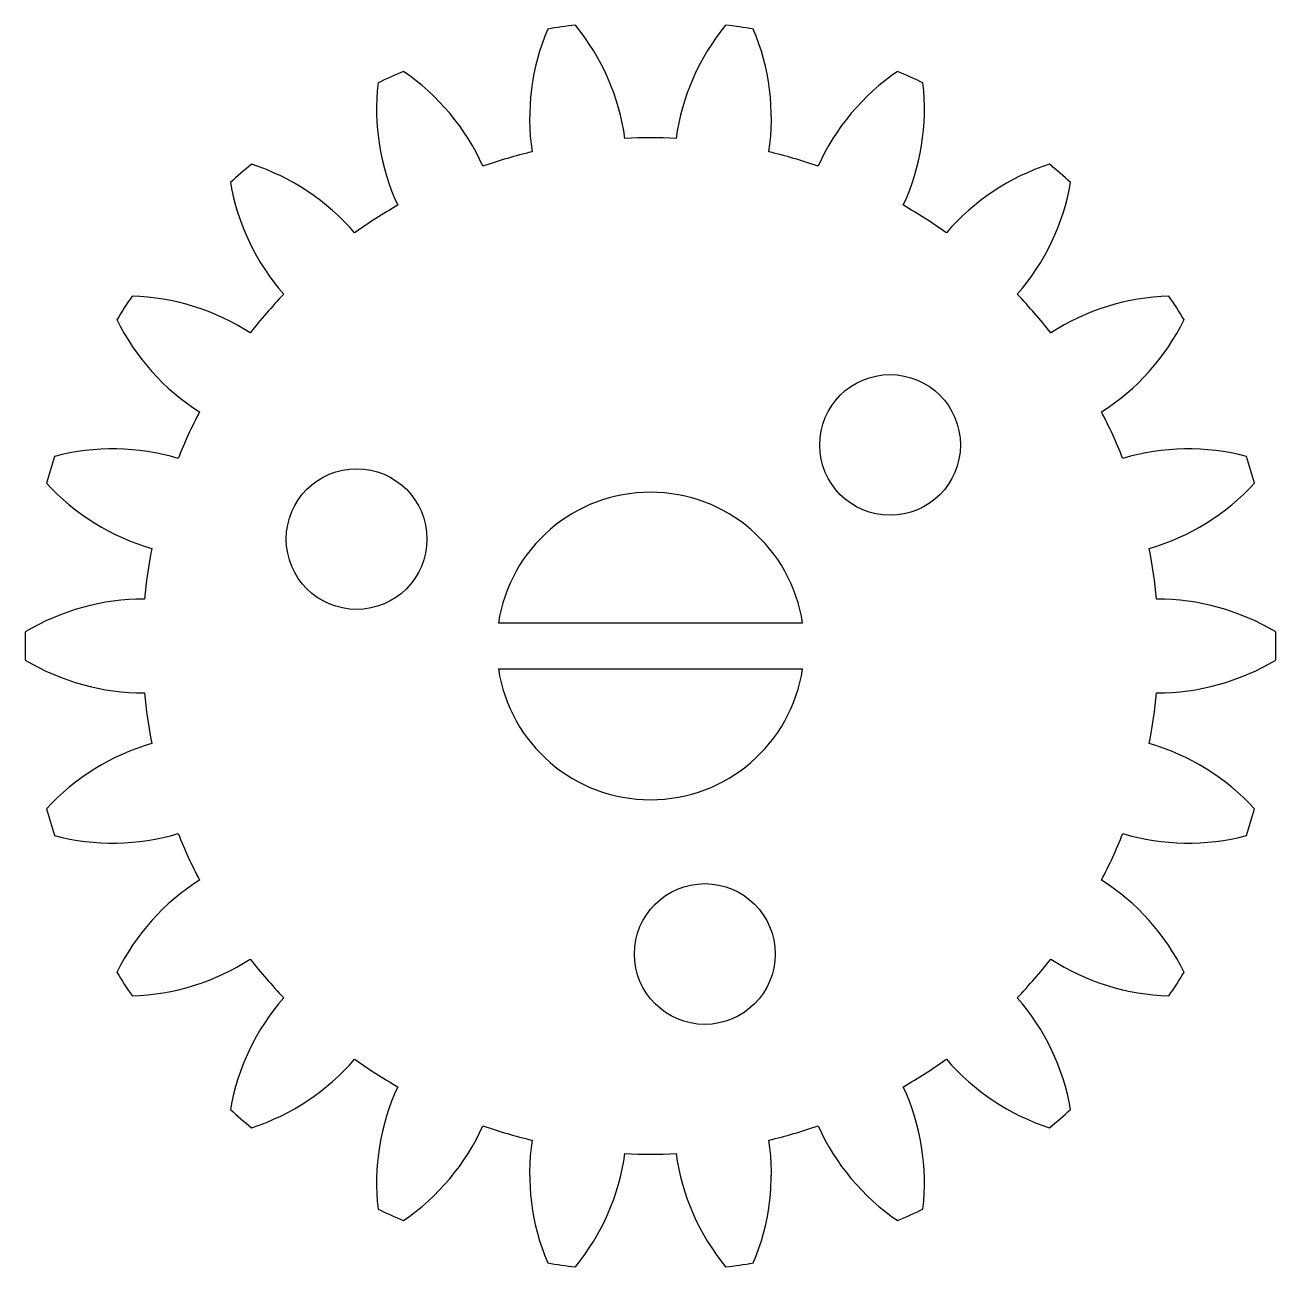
# Model space of a CAD drawing. Header units: millimetres. Extents: x -12 to 12, y -11.9 to 11.9.
import ezdxf

# ---------------------------------------------------------------- set-up
doc = ezdxf.new("R2010")
doc.units = ezdxf.units.MM

msp = doc.modelspace()

# ---------------------------------------------------------------- linework, layer by layer
at = {"color": 7, "linetype": 'Continuous', "lineweight": 25}
for p, q in [((2.918, 0.435), (-2.918, 0.435)), ((-2.918, -0.435), (2.918, -0.435))]:
    msp.add_line(p, q, dxfattribs=at)
for centre in [(4.596, 3.857), (-5.638, 2.052), (1.042, -5.909)]:
    msp.add_circle(centre, 1.35, dxfattribs=at)
for centre, radius, start, end in [((2.081, 10.125), 4.4, 157.1072, 188.423), ((0, 0), 12, 96.9008, 99.4629), ((-4.849, 9.129), 4.4, 7.9406, 39.2564), ((4.849, 9.129), 4.4, 140.7436, 172.0594), ((0, 0), 12, 80.5371, 83.0992), ((-2.081, 10.125), 4.4, 351.577, 22.8928), ((-0.856, 10.301), 4.4, 173.4708, 204.7867), ((0, 0), 12, 113.2644, 115.8265), ((-7.224, 7.393), 4.4, 24.3042, 55.6201), ((7.224, 7.393), 4.4, 124.3799, 155.6958), ((0, 0), 12, 64.1735, 66.7356), ((0.856, 10.301), 4.4, 335.2133, 6.5292), ((0, 0), 9.749, 87.1131, 92.8869), ((0, 0), 9.749, 103.4768, 109.2505), ((0, 0), 9.749, 70.7495, 76.5232), ((0, 0), 12, 129.628, 132.1902), ((-9.014, 5.058), 4.4, 40.6679, 71.9837), ((9.014, 5.058), 4.4, 108.0163, 139.3321), ((0, 0), 12, 47.8098, 50.372), ((-3.724, 9.643), 4.4, 189.8345, 221.1503), ((3.724, 9.643), 4.4, 318.8497, 350.1655), ((0, 0), 9.749, 119.8404, 125.6142), ((0, 0), 9.749, 54.3858, 60.1596), ((0, 0), 9.749, 136.204, 141.9778), ((0, 0), 9.749, 38.0222, 43.796), ((0, 0), 12, 145.9917, 148.5538), ((-10.074, 2.314), 4.4, 57.0315, 88.3473), ((10.074, 2.314), 4.4, 91.6527, 122.9685), ((0, 0), 12, 31.4462, 34.0083), ((-6.29, 8.203), 4.4, 206.1981, 237.5139), ((6.29, 8.203), 4.4, 302.4861, 333.8019), ((0, 0), 9.749, 152.5677, 158.3414), ((0, 0), 9.749, 21.6586, 27.4323), ((0, 0), 12, 162.3553, 164.9174), ((-10.318, -0.618), 4.4, 73.3951, 104.711), ((10.318, -0.618), 4.4, 75.289, 106.6049), ((0, 0), 12, 15.0826, 17.6447), ((-8.346, 6.099), 4.4, 222.5618, 253.8776), ((8.346, 6.099), 4.4, 286.1224, 317.4382), ((0, 0), 2.95, 8.4796, 171.5204), ((0, 0), 9.749, 168.9313, 174.7051), ((0, 0), 9.749, 5.2949, 11.0687), ((-9.726, -3.5), 4.4, 89.7588, 121.0746), ((9.726, -3.5), 4.4, 58.9254, 90.2412), ((0, 0), 12, 178.7189, 181.2811), ((0, 0), 12, 358.7189, 1.2811), ((-9.726, 3.5), 4.4, 238.9254, 270.2412), ((0, 0), 2.95, 188.4796, 351.5204), ((9.726, 3.5), 4.4, 269.7588, 301.0746), ((0, 0), 9.749, 185.2949, 191.0687), ((0, 0), 9.749, 348.9313, 354.7051), ((-8.346, -6.099), 4.4, 106.1224, 137.4382), ((8.346, -6.099), 4.4, 42.5618, 73.8776), ((0, 0), 12, 195.0826, 197.6447), ((0, 0), 12, 342.3553, 344.9174), ((-10.318, 0.618), 4.4, 255.289, 286.6049), ((0, 0), 9.749, 201.6586, 207.4323), ((0, 0), 9.749, 332.5677, 338.3414), ((10.318, 0.618), 4.4, 253.3951, 284.711), ((-6.29, -8.203), 4.4, 122.4861, 153.8019), ((6.29, -8.203), 4.4, 26.1981, 57.5139), ((-10.074, -2.314), 4.4, 271.6527, 302.9685), ((0, 0), 9.749, 218.0222, 223.796), ((0, 0), 9.749, 316.204, 321.9778), ((10.074, -2.314), 4.4, 237.0315, 268.3473), ((0, 0), 12, 211.4462, 214.0083), ((0, 0), 12, 325.9917, 328.5538), ((-3.724, -9.643), 4.4, 138.8497, 170.1655), ((3.724, -9.643), 4.4, 9.8345, 41.1503), ((-9.014, -5.058), 4.4, 288.0163, 319.3321), ((0, 0), 9.749, 234.3858, 240.1596), ((0, 0), 9.749, 299.8404, 305.6142), ((9.014, -5.058), 4.4, 220.6679, 251.9837), ((-0.856, -10.301), 4.4, 155.2133, 186.5292), ((0.856, -10.301), 4.4, 353.4708, 24.7867), ((0, 0), 12, 227.8098, 230.372), ((0, 0), 12, 309.628, 312.1902), ((-7.224, -7.393), 4.4, 304.3799, 335.6958), ((0, 0), 9.749, 250.7495, 256.5232), ((0, 0), 9.749, 283.4768, 289.2505), ((7.224, -7.393), 4.4, 204.3042, 235.6201), ((2.081, -10.125), 4.4, 171.577, 202.8928), ((-2.081, -10.125), 4.4, 337.1072, 8.423), ((-4.849, -9.129), 4.4, 320.7436, 352.0594), ((0, 0), 9.749, 267.1131, 272.8869), ((4.849, -9.129), 4.4, 187.9406, 219.2564), ((0, 0), 12, 244.1735, 246.7356), ((0, 0), 12, 293.2644, 295.8265), ((0, 0), 12, 260.5371, 263.0992), ((0, 0), 12, 276.9008, 279.4629)]:
    msp.add_arc(centre, radius, start, end, dxfattribs=at)

doc.saveas('drawing.dxf')
